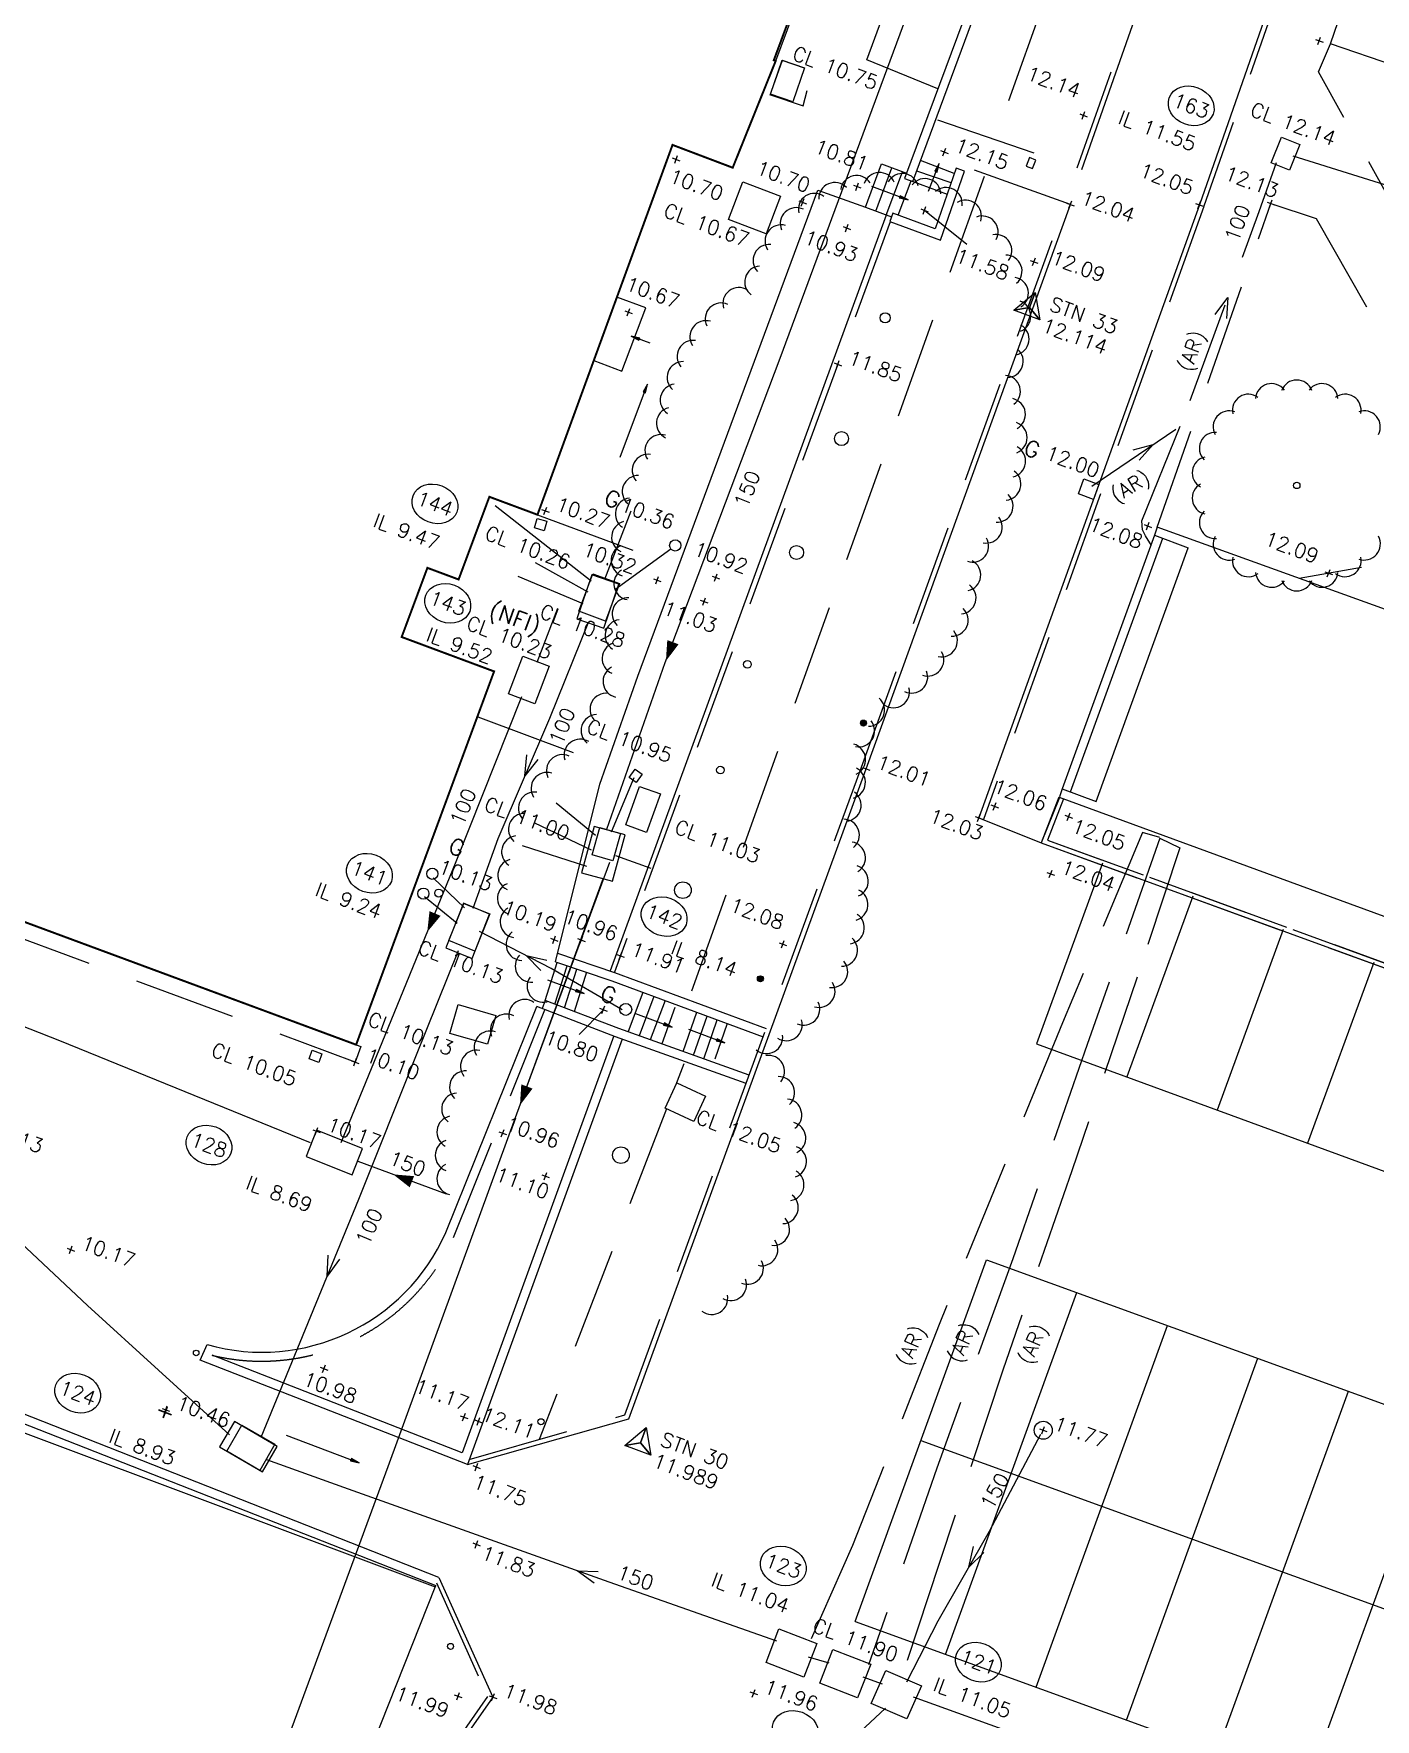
# Model space of a CAD drawing. Header units: millimetres. Extents: x 521005098 to 521837086, y 174609906 to 175681253.
# Drawn here: x 521315732 to 521349191, y 174718078 to 174760120 of the extents above; entities that cross this region are included whole.
import ezdxf
from ezdxf.enums import TextEntityAlignment as Align

# ---------------------------------------------------------------- set-up
doc = ezdxf.new("R2010")
doc.units = ezdxf.units.MM
doc.header["$LTSCALE"] = 200
for name, pattern in [('layout$0$DASHED', [19.05, 12.7, -6.35]), ('layout$0$HIDDEN', [9.525, 6.35, -3.175]), ('layout$0$survey$0$DASHED', [19.05, 12.7, -6.35])]:
    doc.linetypes.add(name, pattern=pattern)
for name, color, linetype in [('layout$0$ED-CHAMBER', 7, 'layout$0$HIDDEN'), ('layout$0$ED-FOUL', 3, 'Continuous'), ('layout$0$ED-STORM', 3, 'Continuous'), ('layout$0$GT0-35TXT', 3, 'Continuous'), ('layout$0$survey$0$BOUNDARY', 8, 'Continuous'), ('layout$0$survey$0$BUILDING', 8, 'Continuous'), ('layout$0$survey$0$CONTROL', 8, 'Continuous'), ('layout$0$survey$0$DETAIL', 8, 'Continuous'), ('layout$0$survey$0$LEVEL', 8, 'Continuous'), ('layout$0$survey$0$ROAD', 8, 'Continuous'), ('layout$0$survey$0$SERVICE', 8, 'Continuous'), ('layout$0$survey$0$STAIRS', 8, 'Continuous'), ('layout$0$survey$0$TEXT_SERVICE', 8, 'Continuous'), ('layout$0$survey$0$VEGETATION', 8, 'Continuous')]:
    doc.layers.add(name, color=color, linetype=linetype)
doc.styles.add('layout$0$GT1TO200', font='romans.shx', dxfattribs={"width": 0.95, "height": 400})
doc.styles.add('layout$0$ROMANS', font='Romans.shx')
doc.styles.add('layout$0$survey$0$ROMANS', font='Romans.shx')

# ---------------------------------------------------------------- blocks, each defined once
blk = doc.blocks.new('layout$0$F')
at = {"layer": 'layout$0$ED-FOUL'}
blk.add_lwpolyline([(0, 0, 0, 0.3, 0), (-0.5, 0, 0.3, 0.3, 0)], format="xyseb", dxfattribs=at)
blk = doc.blocks.new('layout$0$S')
at = {"layer": 'layout$0$ED-STORM'}
blk.add_lwpolyline([(-0.5, 0.15), (0.001, 0), (-0.5, -0.151)], dxfattribs=at)
blk = doc.blocks.new('layout')
at = {"layer": 'layout$0$survey$0$SERVICE', "linetype": 'Continuous'}
h = blk.add_hatch(color=256, dxfattribs=at)
edge = h.paths.add_edge_path()
edge.add_arc((521336426.4, 174742927.1), 75, 0, 360)
h = blk.add_hatch(color=256, dxfattribs=at)
edge = h.paths.add_edge_path()
edge.add_arc((521333854.7, 174736547.8), 75, 0, 360)
at = {"layer": 'layout$0$ED-CHAMBER', "flags": 128}
blk.add_lwpolyline([(521334086.5, 174758606), (521334918.8, 174758322.9), (521335034.3, 174758756.6), (521334869.7, 174758898.1), (521334952.3, 174759264.5), (521334400, 174759452.4), (521334086.1, 174758589.8)], dxfattribs=at)
at = {"layer": 'layout$0$ED-CHAMBER'}
for points in [[(521329653.2, 174746624.2), (521329274.7, 174745526.3), (521329949.4, 174745293.8), (521330327.9, 174746391.7), (521329653.2, 174746624.2)], [(521329707.2, 174740347), (521329393.8, 174739189.6), (521330165.7, 174738980.6), (521330479.2, 174740138), (521329707.2, 174740347)], [(521326454.6, 174738429.9), (521326013.2, 174737320.2), (521326667.4, 174737056), (521327096.8, 174738157.9), (521326454.6, 174738429.9)], [(521322526.5, 174732113), (521323678, 174731660.3), (521323935.5, 174732315.2), (521322783.9, 174732767.9), (521322526.5, 174732113)], [(521320367.4, 174724870.1), (521321435.5, 174724248.3), (521321805.3, 174724883.7), (521320737.1, 174725505.4), (521320367.4, 174724870.1)]]:
    blk.add_lwpolyline(points, dxfattribs=at)
at = {"layer": 'layout$0$ED-FOUL'}
for points in [[(521330023.7, 174740282.4), (521331483.6, 174744432.9), (521334344.4, 174752025.2), (521337484.7, 174760499.6), (521340747.9, 174769161.7), (521343232.2, 174775696.2)], [(521330023.7, 174740282.4), (521331483.6, 174744432.9), (521334344.4, 174752025.2), (521337484.7, 174760499.6), (521340747.9, 174769161.7), (521343232.2, 174775696.2)], [(521328792.6, 174745785.9), (521328275.8, 174744433.4)], [(521328792.6, 174745785.9), (521328275.8, 174744433.4)], [(521327899, 174743581.3), (521326263.2, 174739468.1), (521324490.8, 174735129.2), (521323389.1, 174732459.6)], [(521327899, 174743581.3), (521326263.2, 174739468.1), (521324490.8, 174735129.2), (521323389.1, 174732459.6)], [(521322636.9, 174732459.2), (521316382, 174734997.9), (521307576.2, 174738459.8), (521298619.9, 174741938.9), (521295211.8, 174743284)], [(521322636.9, 174732459.2), (521316382, 174734997.9), (521307576.2, 174738459.8), (521298619.9, 174741938.9), (521295211.8, 174743284)], [(521330695.7, 174741556.6), (521330137.2, 174740208.5)], [(521330695.7, 174741556.6), (521330137.2, 174740208.5)], [(521328760.3, 174740939.7), (521329741.2, 174740131.6)], [(521328760.3, 174740939.7), (521329741.2, 174740131.6)], [(521328205.9, 174740444.9), (521329632.4, 174739760.3)], [(521328205.9, 174740444.9), (521329632.4, 174739760.3)], [(521327914.3, 174739870), (521329517.7, 174739358.6)], [(521315841.4, 174700583.5), (521317699.5, 174705599.8), (521320984.8, 174714632.6), (521324570.7, 174724382.9), (521327779.9, 174733178.4), (521330102.6, 174739453.2)], [(521331134.3, 174739296.9), (521330248.3, 174739610.5)], [(521331134.3, 174739296.9), (521330248.3, 174739610.5)], [(521315841.4, 174700583.5), (521317699.5, 174705599.8), (521320984.8, 174714632.6), (521324570.7, 174724382.9), (521327779.9, 174733178.4), (521329941.6, 174739068.2)], [(521326024.3, 174731175.8), (521323824.1, 174731993.2)], [(521326024.3, 174731175.8), (521323824.1, 174731993.2)]]:
    blk.add_lwpolyline(points, dxfattribs=at)
at = {"layer": 'layout$0$ED-FOUL', "linetype": 'Continuous'}
for centre in [(521326058.5, 174745912.5), (521326058.5, 174745912.5), (521331454.9, 174738099.1), (521331454.9, 174738099.1), (521320104, 174732399.4), (521320104, 174732399.4)]:
    blk.add_ellipse(centre, major_axis=(546.6, -203.5), ratio=0.8266745, dxfattribs=at)
at = {"layer": 'layout$0$ED-STORM'}
for points in [[(521347132.1, 174757075.9), (521350511.8, 174756022.4), (521355675.9, 174754272.5), (521360557, 174752680.3)], [(521327237.8, 174748351.4), (521329638.7, 174746471.6)], [(521330626.4, 174748209), (521329970.8, 174746506.9)], [(521328237.8, 174746930.4), (521329555.2, 174746199.2)], [(521331620.8, 174747260.7), (521330223.7, 174746252.1)], [(521327810, 174746589.3), (521329426.1, 174745905.6)], [(521329568.8, 174745453.1), (521328598.2, 174743038.6), (521327305.3, 174740038.8), (521326685.6, 174738301.8)], [(521325693.8, 174739065.3), (521326473.8, 174738314.4)], [(521325474.4, 174738599.2), (521326292.5, 174737937.3)], [(521330407.9, 174735776), (521328641.1, 174736801.6), (521326848.8, 174737728.1)], [(521326315.7, 174737247.1), (521325270.5, 174734643.5), (521323833, 174731042.1), (521322101.2, 174726828.9), (521321395.2, 174725107.4)], [(521320617.5, 174725170.3), (521317076.4, 174728397.9), (521311939.4, 174733221.6), (521308238.3, 174736751.3)], [(521340842.2, 174725177.4), (521339558.3, 174722763.9), (521338277.9, 174720522.5), (521337496, 174719007.1)], [(521334266.4, 174720027.2), (521330082.6, 174721499.4), (521323470.6, 174723860.6), (521321547.6, 174724548.4)], [(521335568.1, 174719475), (521335056.8, 174719629.7)], [(521336898.2, 174718955.6), (521336416.4, 174719131.9)], [(521319017.9, 174701324.9), (521321398.8, 174703601.8), (521325654.6, 174707675.4), (521329904.6, 174711718.7), (521334829.2, 174716348.1), (521336977.2, 174718358.6)], [(521359276.3, 174710865.7), (521354717.6, 174712437.2), (521347662.6, 174715036.3), (521340395.8, 174717648), (521337676.1, 174718627.4)]]:
    blk.add_lwpolyline(points, dxfattribs=at)
at = {"layer": 'layout$0$ED-STORM', "linetype": 'layout$0$DASHED'}
for points in [[(521343611.5, 174747355.7), (521343462.7, 174747599.5), (521343386.6, 174747746.3), (521343372.3, 174747973.4), (521344576.8, 174750967.7), (521346292.7, 174755684.4), (521346723.8, 174756906.2)], [(521342118.2, 174748832.8), (521344241.5, 174750273.6)], [(521343813.5, 174740075.8), (521343386.3, 174740194.3), (521341389.8, 174735450.4), (521338315.8, 174727925.5), (521336155.3, 174722408.5), (521335087.2, 174720008.1)], [(521343817.8, 174740058), (521342004.1, 174734911.8), (521340149.2, 174729564.3), (521338254.6, 174724345), (521336555.5, 174719438.1)], [(521343817.8, 174740058), (521344316.8, 174739810.4), (521343252, 174736591.8), (521341624.4, 174731761.6), (521339900.9, 174726787.9), (521338311.8, 174721959.9), (521337372.1, 174719112.1)]]:
    blk.add_lwpolyline(points, dxfattribs=at)
at = {"layer": 'layout$0$ED-STORM', "linetype": 'Continuous'}
for centre in [(521344599, 174758321), (521325738.2, 174748393.2), (521324104.6, 174739180.5), (521316829.3, 174726212.6), (521334425.6, 174721902.3), (521339291.6, 174719501.8), (521334730.6, 174717799.4)]:
    blk.add_ellipse(centre, major_axis=(546.6, -203.5), ratio=0.8266745, dxfattribs=at)
at = {"layer": 'layout$0$survey$0$BOUNDARY', "linetype": 'Continuous', "flags": 128}
for points in [[(521325752, 174721372.9), (521310104.9, 174727231.2)], [(521325752.3, 174721404.7), (521318113.1, 174702144.7), (521317439, 174702397.7), (521316675.6, 174700177.7), (521316496, 174699624.7)]]:
    blk.add_lwpolyline(points, dxfattribs=at)
at = {"layer": 'layout$0$survey$0$BUILDING', "linetype": 'Continuous', "const_width": 50, "flags": 128}
blk.add_lwpolyline([(521335941.4, 174764162.7), (521334189.7, 174759458.3), (521334236.5, 174759440.8), (521333165, 174756778.3), (521331664.1, 174757346.8), (521328295.8, 174748122.6), (521327096.2, 174748569.3), (521326328.5, 174746507.5), (521325550.7, 174746797.2), (521324908.7, 174745072.8), (521327214, 174744214.4), (521323772.9, 174734903.2), (521299318.6, 174743958.2)], dxfattribs=at)
at = {"layer": 'layout$0$survey$0$BUILDING', "linetype": 'Continuous', "flags": 128}
blk.add_lwpolyline([(521348073, 174759867.4), (521350553, 174767093), (521353782.1, 174766016.7), (521351281.7, 174758772)], close=True, dxfattribs=at)
for points in [[(521366238.9, 174732013.6), (521366389.1, 174732108.7), (521368579.6, 174738419.1), (521368654.2, 174738617), (521370865.2, 174744781.9), (521370966.7, 174744974.6), (521360639.3, 174748753), (521361490.6, 174751264.2), (521361246.9, 174751354.9), (521361208.5, 174751251.8), (521358737.1, 174752189.2), (521358775.5, 174752292.2), (521358531.8, 174752383), (521357453.1, 174749399.4), (521356572.2, 174749727.5), (521356788.5, 174750308.5), (521356432.4, 174750441.1), (521354129.8, 174744073.8), (521343750.4, 174747811.7), (521343683.2, 174747613.5), (521341385, 174741287.1), (521341315.3, 174741089.3)], [(521341385, 174741287.1), (521342228.4, 174740973), (521344526.7, 174747299.4)], [(521341591.2, 174741210.3), (521343889.4, 174747536.7)], [(521343683.2, 174747613.5), (521344526.7, 174747299.4)], [(521366228.9, 174732021.9), (521355579.8, 174735873.1), (521355877.7, 174736673), (521352314.9, 174737999.6), (521352000.8, 174737156.2), (521341312.9, 174741073.1)]]:
    blk.add_lwpolyline(points, dxfattribs=at)
at = {"layer": 'layout$0$survey$0$CONTROL', "linetype": 'Continuous', "flags": 128}
for points in [[(521340567.4, 174753294.2), (521340707, 174753669.1), (521340822.2, 174752985.9), (521340567.4, 174753294.2), (521340172.9, 174753227.7), (521340707, 174753669.1), (521340567.4, 174753294.2), (521340822.2, 174752985.9), (521340172.9, 174753227.7), (521340567.4, 174753294.2)], [(521330865.2, 174724976.8), (521331004.8, 174725351.7), (521331120, 174724668.5), (521330865.2, 174724976.8), (521330470.8, 174724910.3), (521331004.8, 174725351.7), (521330865.2, 174724976.8), (521331120, 174724668.5), (521330470.8, 174724910.3), (521330865.2, 174724976.8)]]:
    blk.add_lwpolyline(points, dxfattribs=at)
at = {"layer": 'layout$0$survey$0$DETAIL', "linetype": 'Continuous'}
for p, q in [((521342390.6, 174739432.8), (521340737.8, 174734926.3)), ((521344643.8, 174738606.4), (521342991, 174734099.9)), ((521346897, 174737780), (521345244.3, 174733273.5)), ((521349150.3, 174736953.6), (521347497.5, 174732447.1)), ((521336218.3, 174720516.8), (521339495.3, 174729540.2)), ((521338474.1, 174719697.6), (521341751.2, 174728720.9)), ((521340729.9, 174718878.3), (521344007, 174727901.6)), ((521342985.8, 174718059), (521346262.8, 174727082.4)), ((521345241.6, 174717239.8), (521348518.7, 174726263.1)), ((521347497.5, 174716420.5), (521350774.5, 174725443.8))]:
    blk.add_line(p, q, dxfattribs=at)
at = {"layer": 'layout$0$survey$0$DETAIL', "linetype": 'Continuous', "flags": 128}
for points in [[(521339641.1, 174762413.4), (521337448.4, 174756505.8), (521337656.2, 174756433.6), (521339922.1, 174762547.1)], [(521338278.2, 174758741.3), (521336509.8, 174759468), (521339802.1, 174768394.4)], [(521328742.4, 174736970.4), (521329854.4, 174741401.3), (521330798, 174744095.2), (521335283.8, 174756220), (521336476.3, 174755789.9)], [(521336993.7, 174755597.2), (521330110.7, 174736743.6)], [(521328796.1, 174737184.4), (521330218.9, 174736707.3), (521333998.1, 174735307)], [(521328742.4, 174736970.4), (521330148.9, 174736498.7), (521333922.7, 174735100.3)], [(521333572.6, 174734142.1), (521330323.3, 174735309.3), (521328487.2, 174736009.7), (521328408.8, 174735804.1)], [(521326011, 174730218.6), (521328276.9, 174735854.5)], [(521333497.1, 174733935.4), (521330244.9, 174735103.7), (521328276.9, 174735854.5)], [(521330198.9, 174735121.3), (521326417, 174724722.9), (521320178.8, 174727157)], [(521330404.5, 174735042.8), (521326546.8, 174724436.1), (521319885.3, 174727035.4), (521320055.6, 174727423.8)], [(521339495.3, 174729540.2), (521364309.5, 174720528.3)], [(521325839.2, 174721617.7), (521314030.1, 174726260.7), (521313070.6, 174726670), (521312337.6, 174727201.7), (521310700, 174728578.7), (521310558.4, 174728410.3), (521312202, 174727028.3), (521312961.5, 174726477.4), (521313946.7, 174726057.1), (521325758.7, 174721412.9)], [(521337856.8, 174725028.5), (521362671, 174716016.6)], [(521336218.3, 174720516.8), (521361032.5, 174711504.9)]]:
    blk.add_lwpolyline(points, dxfattribs=at)
at = {"layer": 'layout$0$survey$0$DETAIL', "linetype": 'layout$0$survey$0$DASHED', "flags": 128}
blk.add_lwpolyline([(521348844.4, 174776962.4, 0.4886776), (521346550.2, 174776001.3), (521342147.1, 174764324.2), (521339731.8, 174757586.8)], format="xyb", dxfattribs=at)
for points in [[(521354536.2, 174748741.1), (521353367.4, 174749114.6), (521347774.5, 174759172.8), (521348073, 174759867.4)], [(521338273.9, 174757971.1), (521341869.5, 174756735.3)], [(521339434.5, 174756558.7), (521332059.6, 174736025.2)], [(521341586.7, 174755858.6), (521339175.7, 174756721.9)], [(521343750.4, 174747811.7), (521346584.6, 174755884)], [(521346584.6, 174755884), (521347718.6, 174755513.9)], [(521337094.5, 174755431.6), (521330214.1, 174736708.9)], [(521347718.6, 174755513.9), (521352199.1, 174747606)], [(521323772.9, 174734903.2), (521323894.1, 174734858.3), (521323750.2, 174734469.9), (521298553, 174743815), (521298912.4, 174744780.3), (521299126.4, 174744700.6), (521302442.5, 174753568.6), (521302812.1, 174753432.3), (521302747.5, 174753257)], [(521328295.8, 174748122.6), (521331804.6, 174746816.1)], [(521352596.9, 174747474.2), (521347295.1, 174746535.2)], [(521326805.8, 174743078.5), (521330022.3, 174741880.9)], [(521326199.3, 174730097.2), (521328482.5, 174735776)], [(521331949.4, 174734427.7), (521331741, 174733886.4)], [(521331515.9, 174733301.7), (521328341.4, 174725057.3)]]:
    blk.add_lwpolyline(points, dxfattribs=at)
at = {"layer": 'layout$0$survey$0$DETAIL', "linetype": 'Continuous', "flags": 128}
blk.add_lwpolyline([(521338350.1, 174754972.6), (521338943.9, 174756693.1), (521338735.9, 174756764.9), (521338215.2, 174755256.2), (521337155.8, 174755643.5), (521337080.2, 174755436.8)], close=True, dxfattribs=at)
at = {"layer": 'layout$0$survey$0$DETAIL', "linetype": 'Continuous'}
blk.add_circle((521319783.4, 174727215.5), 70, dxfattribs=at)
blk.add_arc((521321424, 174732250.3), 5016.8, 254.17054, 336.10919, dxfattribs=at)
at = {"layer": 'layout$0$survey$0$DETAIL', "linetype": 'layout$0$survey$0$DASHED'}
blk.add_arc((521321413.1, 174732261), 5251.1, 256.40553, 336.05069, dxfattribs=at)
at = {"layer": 'layout$0$survey$0$LEVEL', "flags": 128}
for points in [[(521347699.5, 174759977.5), (521347886.9, 174759907.7)], [(521347758.3, 174759848.9), (521347828.1, 174760036.3)], [(521341820.8, 174758119.4), (521342008.2, 174758049.6)], [(521341879.6, 174757990.8), (521341949.4, 174758178.3)], [(521331658.9, 174757020.4), (521331846.3, 174756950.6)], [(521331717.7, 174756891.8), (521331787.5, 174757079.2)], [(521338349.6, 174757206.2), (521338537.1, 174757136.4)], [(521338408.5, 174757077.6), (521338478.3, 174757265)], [(521336174.2, 174756341.8), (521336361.6, 174756272)], [(521336233, 174756213.2), (521336302.8, 174756400.6)], [(521334816.2, 174755950.1), (521335003.7, 174755880.3)], [(521334875.1, 174755821.5), (521334944.8, 174756008.9)], [(521337853.4, 174755750.2), (521338040.9, 174755680.4)], [(521337912.3, 174755621.6), (521337982, 174755809)], [(521341493, 174755893.5), (521341680.4, 174755823.7)], [(521341551.8, 174755764.9), (521341621.6, 174755952.3)], [(521344710.3, 174755889.4), (521344897.7, 174755819.6)], [(521344769.1, 174755760.8), (521344838.9, 174755948.2)], [(521346490.9, 174755918.9), (521346678.3, 174755849.1)], [(521346549.7, 174755790.3), (521346619.5, 174755977.7)], [(521335919, 174755309.4), (521336106.4, 174755239.6)], [(521335977.8, 174755180.8), (521336047.6, 174755368.3)], [(521340586.7, 174754467.4), (521340774.1, 174754397.6)], [(521340645.5, 174754338.8), (521340715.3, 174754526.2)], [(521330473.5, 174753208.1), (521330660.9, 174753138.3)], [(521330532.3, 174753079.5), (521330602.1, 174753266.9)], [(521335692.9, 174751907.5), (521335880.3, 174751837.7)], [(521335751.7, 174751778.9), (521335821.5, 174751966.3)], [(521328399.5, 174748254.2), (521328586.9, 174748184.4)], [(521328458.3, 174748125.6), (521328528.1, 174748313)], [(521343425.7, 174747877.7), (521343613.1, 174747808)], [(521343484.5, 174747749.1), (521343554.3, 174747936.6)], [(521331185.4, 174746523.5), (521331372.8, 174746453.7)], [(521331244.2, 174746394.9), (521331314, 174746582.3)], [(521332651, 174746592.6), (521332838.5, 174746522.8)], [(521332709.9, 174746463.9), (521332779.6, 174746651.4)], [(521347934.8, 174746699.9), (521348122.2, 174746630.2)], [(521347993.6, 174746571.3), (521348063.4, 174746758.8)], [(521332415.9, 174745862.7), (521332485.7, 174746050.2)], [(521332357.1, 174745991.3), (521332544.5, 174745921.6)], [(521336398.6, 174741819.7), (521336586.1, 174741749.9)], [(521336457.4, 174741691.1), (521336527.2, 174741878.5)], [(521339211, 174740597.4), (521339398.4, 174740527.6)], [(521339269.8, 174740468.8), (521339339.6, 174740656.2)], [(521339603.8, 174740883.8), (521339791.2, 174740814)], [(521339662.6, 174740755.1), (521339732.4, 174740942.6)], [(521341448.9, 174740626.6), (521341636.4, 174740556.8)], [(521341507.8, 174740498), (521341577.6, 174740685.4)], [(521341000.5, 174739200.4), (521341187.9, 174739130.6)], [(521341059.3, 174739071.8), (521341129.1, 174739259.2)], [(521328678.2, 174737431.1), (521328748, 174737618.5)], [(521329355, 174737420.9), (521329424.8, 174737608.3)], [(521328619.4, 174737559.7), (521328806.8, 174737489.9)], [(521329296.2, 174737549.5), (521329483.6, 174737479.7)], [(521330329.8, 174737024.9), (521330399.6, 174737212.4)], [(521334322.2, 174737446.6), (521334509.6, 174737376.8)], [(521334381, 174737318), (521334450.8, 174737505.4)], [(521330271, 174737153.6), (521330458.4, 174737083.8)], [(521329844.6, 174735810.9), (521330032, 174735741.1)], [(521329903.4, 174735682.3), (521329973.2, 174735869.7)], [(521323656.5, 174734504.8), (521323844, 174734435)], [(521323715.3, 174734376.2), (521323785.1, 174734563.6)], [(521322692.3, 174732783.1), (521322879.8, 174732713.3)], [(521322751.2, 174732654.5), (521322821, 174732841.9)], [(521327332.5, 174732733.7), (521327519.9, 174732663.9)], [(521327391.3, 174732605.1), (521327461.1, 174732792.5)], [(521328402.3, 174731659), (521328589.7, 174731589.2)], [(521328461.1, 174731530.4), (521328530.9, 174731717.8)], [(521316562.6, 174729826.9), (521316750, 174729757.2)], [(521316621.4, 174729698.3), (521316691.2, 174729885.8)], [(521322876.9, 174726859.3), (521323064.3, 174726789.5)], [(521322935.7, 174726730.7), (521323005.5, 174726918.1)], [(521318934.7, 174725833.5), (521319122.1, 174725763.7)], [(521318993.5, 174725704.9), (521319063.3, 174725892.3)], [(521326369.3, 174725650.6), (521326556.7, 174725580.8)], [(521326428.1, 174725522), (521326497.9, 174725709.4)], [(521326729.5, 174725544.2), (521326917, 174725474.4)], [(521326788.3, 174725415.6), (521326858.1, 174725603)], [(521340814.7, 174725323.4), (521341002.2, 174725253.6)], [(521340873.6, 174725194.8), (521340943.3, 174725382.2)], [(521326679.8, 174724404.7), (521326867.2, 174724334.9)], [(521326738.6, 174724276.1), (521326808.4, 174724463.6)], [(521326679.7, 174722476.5), (521326867.2, 174722406.8)], [(521326738.6, 174722347.9), (521326808.3, 174722535.4)], [(521326221.7, 174718690), (521326409.1, 174718620.2)], [(521326280.5, 174718561.3), (521326350.3, 174718748.8)], [(521327150.6, 174718534.7), (521327220.4, 174718722.2)], [(521333593.5, 174718761.6), (521333780.9, 174718691.8)], [(521333652.3, 174718633), (521333722.1, 174718820.4)], [(521327091.8, 174718663.4), (521327279.3, 174718593.6)]]:
    blk.add_lwpolyline(points, dxfattribs=at)
at = {"layer": 'layout$0$survey$0$LEVEL', "linetype": 'Continuous', "flags": 128}
for points in [[(521337947.2, 174755715.3), (521339000.6, 174754874.9)], [(521329335.7, 174735160.6), (521329938.3, 174735776)]]:
    blk.add_lwpolyline(points, dxfattribs=at)
at = {"layer": 'layout$0$survey$0$ROAD', "linetype": 'layout$0$survey$0$DASHED'}
for p, q in [((521341312.9, 174741073.1), (521340857.5, 174739938)), ((521341412, 174741036.7), (521341013.6, 174740008.9)), ((521339304.7, 174740562.5), (521340857.5, 174739938)), ((521340857.5, 174739938), (521353276, 174735412.5)), ((521341013.6, 174740008.9), (521353317.1, 174735525.3))]:
    blk.add_line(p, q, dxfattribs=at)
at = {"layer": 'layout$0$survey$0$ROAD', "linetype": 'layout$0$survey$0$DASHED', "flags": 128}
for points in [[(521341756.3, 174756775.1), (521349725.2, 174779347.7)], [(521351938.8, 174775889.4), (521344917.3, 174755814.9)], [(521336379.5, 174741825.7), (521341473.9, 174755899.5)], [(521344916.9, 174755813.9), (521339417.6, 174740521.9)], [(521330478.3, 174725671.8), (521336379.6, 174741826)], [(521341412, 174741036.7), (521341013.6, 174740008.9), (521353317.1, 174735525.3), (521367072, 174730508.2)], [(521339304.7, 174740562.5), (521340857.5, 174739938)], [(521326589.4, 174724553.4), (521330478.3, 174725671.8)], [(521325779.1, 174721482.3), (521327049.9, 174718643.9)], [(521327049.9, 174718643.9), (521323414.1, 174713448.6)]]:
    blk.add_lwpolyline(points, dxfattribs=at)
at = {"layer": 'layout$0$survey$0$ROAD', "linetype": 'Continuous', "flags": 128}
for points in [[(521341869.5, 174756735.3), (521349746.6, 174779120.1)], [(521351825.5, 174775929), (521344804, 174755854.5)], [(521336492.3, 174741784.8), (521341586.7, 174755858.6)], [(521344804, 174755854.5), (521339304.7, 174740562.5)], [(521338143.4, 174755048.2), (521338142.1, 174755044.4)], [(521330570.8, 174725575.3), (521336492.3, 174741784.8)], [(521341299.3, 174741078), (521340857.5, 174739938)], [(521340857.5, 174739938), (521353276, 174735412.5)], [(521340737.8, 174734926.3), (521367762.6, 174725022)], [(521326546.8, 174724436.1), (521330570.8, 174725575.3)], [(521325839.2, 174721617.7), (521327185.5, 174718628.5)], [(521327185.5, 174718628.5), (521323512.4, 174713379.8)]]:
    blk.add_lwpolyline(points, dxfattribs=at)
at = {"layer": 'layout$0$survey$0$SERVICE', "linetype": 'Continuous', "flags": 128}
blk.add_lwpolyline([(521334236.5, 174759440.8), (521335988.3, 174764145.3)], dxfattribs=at)
for points in [[(521334399.4, 174759460.8), (521334957.5, 174759269.6), (521334665.8, 174758418.2), (521334107.6, 174758609.5)], [(521347312.4, 174757355), (521347054.1, 174756715.2), (521346590.5, 174756902.3), (521346848.7, 174757542.1)], [(521340485.9, 174756813.7), (521340645.2, 174756754.3), (521340725.4, 174756969.9), (521340566.1, 174757029.2)], [(521334353.7, 174756066.9), (521333996.8, 174755132.7), (521333062.7, 174755489.6), (521333419.5, 174756423.7)], [(521342299.9, 174748879.5), (521342160.7, 174748504.4), (521341785.7, 174748643.6), (521341924.8, 174749018.6)], [(521328219.5, 174747792.3), (521328289.2, 174748032.4), (521328529.3, 174747962.7), (521328459.6, 174747722.6)], [(521329680.2, 174746651.6), (521330342.6, 174746405), (521329993.3, 174745467), (521329330.9, 174745713.7)], [(521328587, 174744348), (521328227.8, 174743404.1), (521327573.6, 174743653.1), (521327932.8, 174744597)], [(521330757.1, 174741447.5), (521330586.5, 174741569.9), (521330732.2, 174741773.1), (521330902.9, 174741650.7)], [(521331360.7, 174741159.6), (521331016.7, 174740199.4), (521330499, 174740384.8), (521330842.9, 174741345.1)], [(521329656.8, 174739636.5), (521329847.9, 174740320.3), (521330368, 174740175), (521330176.9, 174739491.2)], [(521327109, 174738165.9), (521326733.8, 174737238.9), (521326085, 174737501.5), (521326460.1, 174738428.5)], [(521326318.5, 174735905.9), (521327260, 174735634.1), (521327052, 174734913.5), (521326110.4, 174735185.4)], [(521322921.2, 174734673.7), (521322841.9, 174734457.8), (521322597.9, 174734547.4), (521322677.2, 174734763.3)], [(521332196.8, 174732987.9), (521331479.3, 174733318.6), (521331772.3, 174733954.3), (521332489.8, 174733623.6)], [(521320924.3, 174725411.9), (521321746.5, 174724936.2), (521321370.9, 174724287), (521320548.6, 174724762.8)], [(521334319.3, 174720330.9), (521335263, 174719970.8), (521334942.1, 174719129.9), (521333998.5, 174719490)], [(521335665.6, 174719819.7), (521336605.7, 174719450.6), (521336276.8, 174718612.9), (521335336.7, 174718982)], [(521336980.4, 174719297.3), (521337869.7, 174718909.9), (521337510.3, 174718084.8), (521336621, 174718472.2)]]:
    blk.add_lwpolyline(points, close=True, dxfattribs=at)
at = {"layer": 'layout$0$survey$0$SERVICE', "linetype": 'Continuous'}
for centre, radius in [((521331732.6, 174747355.7), 140), ((521336426.4, 174742927.1), 75), ((521325673.3, 174739166.8), 140), ((521325450.1, 174738671.8), 140), ((521325833.8, 174738683.3), 100), ((521333854.7, 174736547.8), 75), ((521330495.8, 174735784.7), 150), ((521328383.7, 174725500.2), 75), ((521340908.5, 174725288.5), 225), ((521326127.2, 174719895.5), 75)]:
    blk.add_circle(centre, radius, dxfattribs=at)
at = {"layer": 'layout$0$survey$0$STAIRS', "linetype": 'Continuous', "flags": 128}
for points in [[(521338691.2, 174756635.2), (521337850.4, 174756957.4)], [(521336476.3, 174755789.9), (521336872.1, 174756874.6), (521337495.9, 174756642.4)], [(521336734.2, 174755693.8), (521337137.1, 174756776)], [(521336993.7, 174755597.2), (521337396.6, 174756679.3)], [(521338609.3, 174756398), (521337753.3, 174756695.7)], [(521337287.4, 174755595.4), (521337611.8, 174756449), (521338511.4, 174756114.5)], [(521336476.3, 174755789.9), (521337121.5, 174755549.6)], [(521329699.2, 174751965.9), (521330403.2, 174751703.7), (521330994.7, 174753284), (521330278, 174753550.8)], [(521328487.2, 174736009.7), (521328787, 174736955.4)], [(521328730.6, 174735916.9), (521329033.5, 174736872.8)], [(521328973.9, 174735824), (521329280.1, 174736790.1)], [(521329217.2, 174735731.2), (521329530.5, 174736719.8)], [(521330925.4, 174736208.7), (521330554.2, 174735230.2)], [(521331201.9, 174736108.5), (521330829.6, 174735127.4)], [(521331477.6, 174736006.3), (521331106.4, 174735028)], [(521331407.5, 174734936), (521331728.8, 174735839.6)], [(521331933.4, 174734736.6), (521332269.9, 174735715.6)], [(521332187.3, 174734639.7), (521332523.8, 174735618.7)], [(521332442.9, 174734547.9), (521332778.6, 174735524.3)], [(521332730.3, 174734548.2), (521333036.6, 174735439.5)]]:
    blk.add_lwpolyline(points, dxfattribs=at)
at = {"layer": 'layout$0$survey$0$STAIRS', "flags": 128}
for points in [[(521338049.3, 174756194.5), (521338313, 174756885.3)], [(521338209.9, 174756696.8), (521338276, 174756726.4)], [(521338214, 174756687.7), (521338273.2, 174756714.1)], [(521338217.8, 174756711.3), (521338278.9, 174756738.6)], [(521338225.8, 174756725.8), (521338281.7, 174756750.8)], [(521338227.2, 174756682.6), (521338270.3, 174756701.9)], [(521338233.7, 174756740.3), (521338284.5, 174756763)], [(521338240.4, 174756677.6), (521338267.5, 174756689.7)], [(521338241.6, 174756754.8), (521338287.4, 174756775.3)], [(521338249.6, 174756769.3), (521338290.3, 174756787.5)], [(521338253.6, 174756672.5), (521338264.6, 174756677.4)], [(521338257.5, 174756783.8), (521338293.1, 174756799.8)], [(521338265.4, 174756798.3), (521338295.9, 174756811.9)], [(521338273.4, 174756812.8), (521338298.8, 174756824.2)], [(521338281.3, 174756827.3), (521338301.6, 174756836.4)], [(521338289.3, 174756841.8), (521338304.5, 174756848.7)], [(521338297.2, 174756856.3), (521338307.3, 174756860.9)], [(521336625.3, 174756317.4), (521337536.8, 174755975.1)], [(521337323.7, 174756033.3), (521337328.6, 174756022.4)], [(521337328.6, 174756046.6), (521337340.9, 174756019.6)], [(521337333.6, 174756059.8), (521337353.1, 174756016.8)], [(521337338.6, 174756073.1), (521337365.4, 174756014)], [(521337347.7, 174756077.2), (521337377.7, 174756011.3)], [(521337362.2, 174756069.3), (521337389.9, 174756008.5)], [(521337376.8, 174756061.5), (521337402.1, 174756005.7)], [(521337391.3, 174756053.7), (521337414.4, 174756002.9)], [(521337405.9, 174756045.8), (521337426.6, 174756000.1)], [(521337420.5, 174756037.9), (521337438.9, 174755997.4)], [(521337435, 174756030.1), (521337451.1, 174755994.6)], [(521337449.5, 174756022.2), (521337463.3, 174755991.8)], [(521337464.1, 174756014.4), (521337475.6, 174755989)], [(521337478.6, 174756006.5), (521337487.8, 174755986.2)], [(521337493.2, 174755998.6), (521337500.1, 174755983.4)], [(521337507.7, 174755990.8), (521337512.3, 174755980.7)], [(521331109.3, 174752400.2), (521330631.6, 174752579.5)], [(521330660.7, 174752563.8), (521330656.1, 174752574)], [(521330675.3, 174752556), (521330668.4, 174752571.2)], [(521330689.8, 174752548.1), (521330680.6, 174752568.4)], [(521330704.4, 174752540.2), (521330692.9, 174752565.6)], [(521330718.9, 174752532.4), (521330705.1, 174752562.8)], [(521330733.5, 174752524.6), (521330717.3, 174752560)], [(521330748, 174752516.7), (521330729.6, 174752557.3)], [(521330762.6, 174752508.8), (521330741.8, 174752554.5)], [(521330777.1, 174752501), (521330754.1, 174752551.7)], [(521330791.6, 174752493.2), (521330766.3, 174752548.9)], [(521330806.2, 174752485.3), (521330778.5, 174752546.1)], [(521330820.7, 174752477.4), (521330790.8, 174752543.4)], [(521330829.8, 174752481.5), (521330803, 174752540.6)], [(521330834.8, 174752494.8), (521330815.3, 174752537.8)], [(521330839.8, 174752508), (521330827.5, 174752535)], [(521330844.8, 174752521.3), (521330839.8, 174752532.2)], [(521330355.4, 174749559.7), (521331039.9, 174751382.7)], [(521330937.9, 174751193.7), (521331003.8, 174751223.6)], [(521330942, 174751184.5), (521331001, 174751211.3)], [(521330945.7, 174751208.2), (521331006.6, 174751235.8)], [(521330953.6, 174751222.7), (521331009.3, 174751248)], [(521330955.2, 174751179.6), (521330998.2, 174751199.1)], [(521330961.4, 174751237.3), (521331012.1, 174751260.3)], [(521330968.5, 174751174.6), (521330995.4, 174751186.8)], [(521330969.3, 174751251.8), (521331014.9, 174751272.6)], [(521330977.1, 174751266.4), (521331017.7, 174751284.8)], [(521330981.7, 174751169.6), (521330992.6, 174751174.6)], [(521330985, 174751280.9), (521331020.5, 174751297.1)], [(521330992.8, 174751295.5), (521331023.2, 174751309.3)], [(521331000.7, 174751310), (521331026, 174751321.5)], [(521331008.5, 174751324.6), (521331028.8, 174751333.8)], [(521331016.4, 174751339.1), (521331031.6, 174751346)], [(521331024.2, 174751353.7), (521331034.4, 174751358.3)], [(521328549.6, 174736520.7), (521329461.1, 174736178.4)], [(521329248, 174736236.6), (521329252.9, 174736225.7)], [(521329252.9, 174736249.9), (521329265.2, 174736222.9)], [(521329257.9, 174736263.1), (521329277.4, 174736220.1)], [(521329262.9, 174736276.4), (521329289.7, 174736217.3)], [(521329272, 174736280.5), (521329301.9, 174736214.6)], [(521329286.5, 174736272.6), (521329314.2, 174736211.8)], [(521329301.1, 174736264.8), (521329326.4, 174736209)], [(521329315.6, 174736257), (521329338.7, 174736206.2)], [(521329330.2, 174736249.1), (521329350.9, 174736203.4)], [(521329344.7, 174736241.2), (521329363.2, 174736200.7)], [(521329359.3, 174736233.4), (521329375.4, 174736197.9)], [(521329373.8, 174736225.5), (521329387.6, 174736195.1)], [(521329388.4, 174736217.7), (521329399.9, 174736192.3)], [(521329402.9, 174736209.8), (521329412.1, 174736189.5)], [(521329417.5, 174736201.9), (521329424.4, 174736186.8)], [(521329432, 174736194.1), (521329436.6, 174736184)], [(521330743.9, 174735683), (521331655.4, 174735340.7)], [(521331442.3, 174735399), (521331447.3, 174735388)], [(521331447.3, 174735412.2), (521331459.5, 174735385.2)], [(521331452.2, 174735425.5), (521331471.8, 174735382.4)], [(521331457.2, 174735438.7), (521331484, 174735379.7)], [(521331466.3, 174735442.8), (521331496.3, 174735376.9)], [(521331480.8, 174735435), (521331508.5, 174735374.1)], [(521331495.4, 174735427.1), (521331520.7, 174735371.3)], [(521331509.9, 174735419.3), (521331533, 174735368.5)], [(521331524.5, 174735411.4), (521331545.2, 174735365.8)], [(521331539.1, 174735403.5), (521331557.5, 174735363)], [(521331553.6, 174735395.7), (521331569.7, 174735360.2)], [(521331568.2, 174735387.9), (521331581.9, 174735357.4)], [(521331582.7, 174735380), (521331594.2, 174735354.6)], [(521331597.2, 174735372.1), (521331606.4, 174735351.8)], [(521331611.8, 174735364.3), (521331618.7, 174735349.1)], [(521331626.3, 174735356.4), (521331631, 174735346.3)], [(521332059.1, 174735289.1), (521332970.7, 174734946.8)], [(521332757.5, 174735005), (521332762.5, 174734994.1)], [(521332762.5, 174735018.3), (521332774.8, 174734991.3)], [(521332767.5, 174735031.5), (521332787, 174734988.5)], [(521332772.5, 174735044.8), (521332799.3, 174734985.7)], [(521332781.6, 174735048.9), (521332811.5, 174734983)], [(521332796.1, 174735041), (521332823.8, 174734980.2)], [(521332810.7, 174735033.2), (521332836, 174734977.4)], [(521332825.2, 174735025.4), (521332848.2, 174734974.6)], [(521332839.8, 174735017.5), (521332860.5, 174734971.8)], [(521332854.3, 174735009.6), (521332872.7, 174734969)], [(521332868.8, 174735001.8), (521332885, 174734966.3)], [(521332883.4, 174734993.9), (521332897.2, 174734963.5)], [(521332897.9, 174734986.1), (521332909.5, 174734960.7)], [(521332912.5, 174734978.2), (521332921.7, 174734957.9)], [(521332927.1, 174734970.3), (521332934, 174734955.1)], [(521332941.6, 174734962.5), (521332946.2, 174734952.4)], [(521322026.9, 174725160.2), (521323849.9, 174724475.7)], [(521323651.7, 174724573.7), (521323678.5, 174724514.6)], [(521323660.8, 174724577.8), (521323690.8, 174724511.9)], [(521323636.8, 174724533.9), (521323641.7, 174724523)], [(521323641.8, 174724547.2), (521323654, 174724520.2)], [(521323646.7, 174724560.4), (521323666.3, 174724517.4)], [(521323675.3, 174724569.9), (521323703, 174724509.1)], [(521323689.9, 174724562.1), (521323715.2, 174724506.3)], [(521323704.4, 174724554.3), (521323727.5, 174724503.5)], [(521323719, 174724546.4), (521323739.7, 174724500.7)], [(521323733.6, 174724538.5), (521323752, 174724498)], [(521323748.1, 174724530.7), (521323764.2, 174724495.2)], [(521323762.7, 174724522.8), (521323776.4, 174724492.4)], [(521323777.2, 174724515), (521323788.7, 174724489.6)], [(521323791.7, 174724507.1), (521323800.9, 174724486.8)], [(521323806.3, 174724499.2), (521323813.2, 174724484)], [(521323820.8, 174724491.4), (521323825.5, 174724481.3)]]:
    blk.add_lwpolyline(points, dxfattribs=at)
for points in [[(521338313, 174756885.3), (521338206.5, 174756690.5), (521338262.7, 174756669.1)], [(521337536.8, 174755975.1), (521337341.4, 174756080.6), (521337320.3, 174756024.3)], [(521330631.6, 174752579.5), (521330827, 174752474), (521330848.2, 174752530.4)], [(521331039.9, 174751382.7), (521330934.5, 174751187.3), (521330990.8, 174751166.2)], [(521329461.1, 174736178.4), (521329265.7, 174736283.9), (521329244.6, 174736227.6)], [(521331655.4, 174735340.7), (521331460, 174735446.2), (521331438.9, 174735389.9)], [(521332970.7, 174734946.8), (521332775.3, 174735052.3), (521332754.1, 174734996)], [(521323849.9, 174724475.7), (521323654.5, 174724581.2), (521323633.4, 174724524.9)]]:
    blk.add_lwpolyline(points, close=True, dxfattribs=at)
at = {"layer": 'layout$0$survey$0$VEGETATION', "linetype": 'Continuous'}
for centre, radius in [((521336968.3, 174753032.4), 127.3), ((521335877.4, 174750021), 175.1), ((521347231.8, 174748852.5), 79.6), ((521334757.6, 174747179.8), 175.1), ((521333532.9, 174744390.8), 95.5), ((521332858.3, 174741752.4), 95.5), ((521331922.2, 174738758.6), 206.9), ((521330377.6, 174732148.2), 206.9)]:
    blk.add_circle(centre, radius, dxfattribs=at)
for centre, start, end in [((521336256, 174756183.3), 33.10107, 172.3728), ((521336825.1, 174756259.6), 22.90334, 162.17507), ((521337398.8, 174756233.9), 12.7056, 151.97733), ((521335202.6, 174755737.5), 53.49654, 192.76827), ((521335709.4, 174756007.4), 43.2988, 182.57053), ((521337958.8, 174756107.1), 2.50787, 141.7796), ((521338487.5, 174755883.2), 352.31014, 131.58187), ((521334751.6, 174755382.2), 63.69427, 202.966), ((521338968.3, 174755569.2), 342.1124, 121.38413), ((521334370.6, 174754952.6), 73.892, 213.16373), ((521339385.8, 174755175), 331.91467, 111.1864), ((521334071.6, 174754462.4), 84.08974, 223.36147), ((521339727, 174754713.2), 321.71694, 100.98867), ((521339981, 174754198.2), 311.5192, 90.79093), ((521333864.2, 174753926.9), 94.28747, 233.5592), ((521340139.8, 174753646.4), 301.32147, 80.5932), ((521333319.4, 174753390.5), 57.56889, 196.84062), ((521332878.9, 174753005.3), 65.50046, 204.77219), ((521340198.4, 174753075.2), 291.12374, 70.39547), ((521332495.8, 174752562.9), 73.43203, 212.70376), ((521340154.9, 174752502.6), 280.926, 60.19773), ((521332177.4, 174752072), 81.3636, 220.63533), ((521331929.8, 174751541.8), 89.29517, 228.5669), ((521340010.8, 174751946.8), 270.72827, 50), ((521339940.5, 174751199), 306.53266, 85.80439), ((521347230.6, 174751082.9), 20.39564, 159.66737), ((521331757.7, 174750982.5), 97.22674, 236.49847), ((521346025, 174750728.1), 53.12291, 192.39464), ((521346602.3, 174750992.2), 36.75927, 176.031), ((521347859, 174750992.9), 4.032, 143.30373), ((521348436.7, 174750729.5), 347.66836, 126.94009), ((521331664.4, 174750404.9), 105.15831, 244.43004), ((521340064.2, 174750627.1), 298.60109, 77.87282), ((521345545.4, 174750312.1), 69.48654, 208.75827), ((521348916.7, 174750314), 331.30473, 110.57646), ((521340107.7, 174750043.6), 290.66952, 69.94125), ((521331376.6, 174749722.5), 73.41803, 212.68976), ((521340070.4, 174749459.6), 282.73795, 62.00968), ((521345202.5, 174749777.9), 85.85018, 225.12191), ((521331058.1, 174749231.7), 81.3496, 220.62133), ((521345024, 174749168.7), 102.21382, 241.48555), ((521330810.3, 174748701.6), 89.28117, 228.5529), ((521339952.8, 174748886.4), 274.80638, 54.07811), ((521330638.1, 174748142.3), 97.21274, 236.48447), ((521339757.2, 174748334.9), 266.87481, 46.14654), ((521345024.3, 174748533.8), 118.57745, 257.84918), ((521345203.5, 174747924.8), 134.94109, 274.21282), ((521330544.7, 174747564.7), 105.14431, 244.41604), ((521339487.5, 174747815.6), 258.94324, 38.21497), ((521330531.9, 174746979.7), 113.07588, 252.34761), ((521339148.6, 174747338.6), 251.01167, 30.2834), ((521345547, 174747390.9), 151.30473, 290.57646), ((521348918.3, 174747392.8), 249.48654, 28.75827), ((521338950.7, 174746619.4), 282.75196, 62.02369), ((521346027, 174746975.5), 167.66836, 306.94009), ((521348438.7, 174746976.8), 233.12291, 12.39464), ((521330599.9, 174746398.5), 121.00745, 260.27918), ((521346604.6, 174746712.1), 184.032, 323.30373), ((521347233.1, 174746622.1), 200.39564, 339.66737), ((521347861.4, 174746712.7), 216.75927, 356.031), ((521330559.6, 174745653.8), 87.35045, 226.62218), ((521338833.2, 174746046.2), 274.82039, 54.09212), ((521338637.8, 174745494.6), 266.88882, 46.16055), ((521330383, 174745107.4), 97.54819, 236.81992), ((521338368.2, 174744975.3), 258.95725, 38.22898), ((521330305.8, 174744538.4), 107.74592, 247.01765), ((521338029.4, 174744498.1), 251.02567, 30.29741), ((521330330.7, 174743964.7), 117.94365, 257.21538), ((521337628.1, 174744072.3), 243.0941, 22.36583), ((521330006.4, 174743269.6), 82.35104, 221.62277), ((521336554.2, 174743247.5), 269.63556, 48.9073), ((521337171.8, 174743705.9), 235.16253, 14.43426), ((521329782.8, 174742740.7), 92.54877, 231.8205), ((521336304, 174742730.6), 259.43783, 38.70956), ((521329359.3, 174742124.3), 57.65234, 196.92407), ((521336078, 174742015.2), 295.03045, 74.30218), ((521328919.4, 174741738.4), 65.58391, 204.85564), ((521328536.9, 174741295.6), 73.51548, 212.78721), ((521336073.6, 174741441), 284.83271, 64.10444), ((521328219.2, 174740804.2), 81.44705, 220.71878), ((521335967.7, 174740876.7), 274.63498, 53.90671), ((521327972.3, 174740273.6), 89.37862, 228.65035), ((521335924.4, 174740129.2), 309.26847, 88.5402), ((521327801.1, 174739714.1), 97.31019, 236.58192), ((521336075.2, 174739563.8), 301.3369, 80.60863), ((521327708.6, 174739136.3), 105.24176, 244.51349), ((521336146.6, 174738983), 293.40533, 72.67706), ((521327696.8, 174738551.2), 113.17333, 252.44506), ((521336137.2, 174738397.9), 285.47376, 64.74549), ((521327765.9, 174737970.2), 121.1049, 260.37663), ((521336047.1, 174737819.7), 277.54219, 56.81392), ((521327914.4, 174737404.2), 129.03647, 268.3082), ((521335878.1, 174737259.5), 269.61062, 48.88235), ((521328139.7, 174736864.1), 136.96804, 276.23977), ((521335633.4, 174736728), 261.67905, 40.95078), ((521328437.3, 174736360.3), 144.89961, 284.17134), ((521335317.7, 174736235.3), 253.74748, 33.01921), ((521327978.8, 174735632.8), 54.90864, 194.18037), ((521334937, 174735790.9), 245.81591, 25.08764), ((521327520.9, 174735268.4), 62.84021, 202.11194), ((521334498.6, 174735403.3), 237.88434, 17.15607), ((521327117.7, 174734844.4), 70.77178, 210.04351), ((521334011, 174735079.8), 229.95277, 9.2245), ((521326776.8, 174734368.7), 78.70335, 217.97508), ((521326504.8, 174733850.6), 86.63492, 225.90665), ((521334056.7, 174734236.5), 319.94374, 99.21547), ((521334309.6, 174733708.8), 312.01217, 91.2839), ((521326307, 174733299.9), 94.56649, 233.83822), ((521334487.4, 174733151.3), 304.0806, 83.35233), ((521326187, 174732727.2), 102.49806, 241.76979), ((521334586.5, 174732574.6), 296.14903, 75.42076), ((521326147.2, 174732143.4), 110.42963, 249.70136), ((521334605, 174731989.8), 288.21746, 67.48919), ((521326188.3, 174731559.7), 118.3612, 257.63293), ((521334542.7, 174731407.9), 280.28589, 59.55762), ((521334400.7, 174730840.3), 272.35432, 51.62605), ((521334181.8, 174730297.6), 264.42275, 43.69448), ((521333890, 174729790.4), 256.49117, 35.76291), ((521333531, 174729328.3), 248.5596, 27.83133), ((521333111.7, 174728920.1), 240.62803, 19.89976), ((521332640.1, 174728573.7), 232.69646, 11.96819)]:
    blk.add_arc(centre, 400, start, end, dxfattribs=at)
at = {"layer": 'layout$0$ED-FOUL', "linetype": 'Continuous'}
for p, xscale, yscale, zscale, rotation in [((521331499.3, 174744474.4), 1000, 1000, 1000, 249.5769642292904), ((521331499.3, 174744474.4), 999.9999999868329, 1000, 1000, 249.5769642309352), ((521325547.2, 174737715.3), 1000, 1000, 1000, 247.1531211194314), ((521325547.2, 174737715.3), 1000.000000006348, 1000.000000006348, 1000.000000006348, 247.1531211197631), ((521327858.6, 174733392.8), 1000, 1000, 1000, 249.5769642292904), ((521327858.6, 174733392.8), 999.9999999868329, 1000, 1000, 249.5769642309352), ((521324698.3, 174731668.4), 1000, 1000, 1000, 158.5486904273727), ((521324698.3, 174731668.4), 1000.000000002636, 1000.000000002636, 1000.000000002636, 158.5486904279715)]:
    blk.add_blockref('layout$0$F', p, dxfattribs=dict(at, xscale=xscale, yscale=yscale, zscale=zscale, rotation=rotation))
at = {"layer": 'layout$0$ED-STORM', "linetype": 'Continuous'}
for p, xscale, yscale, zscale, rotation in [((521345511.7, 174753537.6), 1000.000000005609, 1000.000000005609, 1000.000000005609, 70.0636663526423), ((521343652.7, 174749874), 999.9999999932107, 999.9999999932107, 999.9999999932107, 31.57680613354048), ((521327983.3, 174741611.8), 999.9999999875846, 1000, 1000, 248.3735760094716), ((521328016.9, 174737124.3), 1000.000000009522, 1000.000000009522, 1000.000000009522, 151.0823287293092), ((521323048.3, 174729133.1), 1000.00000000064, 1000.00000000064, 1000.00000000064, 250.3858102578047), ((521339051.6, 174721876.8), 999.9999999910087, 999.9999999910087, 999.9999999910087, 240.4772774212265), ((521329287.2, 174721783.4), 1000.000000005804, 1000.000000005804, 1000.000000005804, 160.7277911081592)]:
    blk.add_blockref('layout$0$S', p, dxfattribs=dict(at, xscale=xscale, yscale=yscale, zscale=zscale, rotation=rotation))
at = {"layer": 'layout$0$ED-FOUL', "linetype": 'Continuous', "style": 'layout$0$ROMANS'}
for s, rotation, p in [('150', 67.80226, (521333617.7, 174748225.6)), ('150', 67.80226, (521333617.7, 174748225.6)), ('IL 9.52', 339.57696, (521325448.9, 174744884.8)), ('IL 9.52', 339.57696, (521325448.9, 174744884.8)), ('100', 67.80226, (521326533.8, 174740300.6)), ('100', 67.80226, (521326533.8, 174740300.6)), ('IL 8.14', 339.57696, (521331553.8, 174737078.9)), ('IL 8.14', 339.57696, (521331553.8, 174737078.9)), ('150', 339.23934, (521324519.5, 174731829.4)), ('150', 339.23934, (521324519.5, 174731829.4)), ('IL 8.69', 339.57696, (521320953.5, 174731208.2)), ('IL 8.69', 339.57696, (521320953.5, 174731208.2))]:
    blk.add_text(s, height=360, rotation=rotation, dxfattribs=at).set_placement(p, align=Align.BOTTOM_LEFT)
at = {"layer": 'layout$0$ED-FOUL', "style": 'layout$0$ROMANS'}
for s, p in [('143', (521326058.5, 174745912.5)), ('143', (521326058.5, 174745912.5)), ('142', (521331454.9, 174738099.1)), ('142', (521331454.9, 174738099.1)), ('128', (521320104, 174732399.4)), ('128', (521320104, 174732399.4))]:
    blk.add_text(s, height=360, rotation=339.57696, dxfattribs=at).set_placement(p, align=Align.MIDDLE_CENTER)
at = {"layer": 'layout$0$ED-FOUL', "linetype": 'Continuous', "style": 'layout$0$ROMANS'}
blk.add_text('(NFI)', height=400, rotation=339.57696, dxfattribs=at).set_placement((521327056.4, 174745592))
blk.add_text('(NFI)', height=400, rotation=339.57696, dxfattribs=at).set_placement((521327056.4, 174745592))
at = {"layer": 'layout$0$ED-STORM', "style": 'layout$0$ROMANS'}
for s, p in [('163', (521344599, 174758321)), ('144', (521325738.2, 174748393.2)), ('141', (521324104.6, 174739180.5)), ('124', (521316829.3, 174726212.6)), ('123', (521334425.6, 174721902.3)), ('121', (521339291.6, 174719501.8))]:
    blk.add_text(s, height=360, rotation=339.57696, dxfattribs=at).set_placement(p, align=Align.MIDDLE_CENTER)
at = {"layer": 'layout$0$ED-STORM', "linetype": 'Continuous', "style": 'layout$0$ROMANS'}
for s, rotation, p in [('IL 11.55', 339.57696, (521342705.6, 174757781.4)), ('100', 69.57697, (521345861.1, 174754862.9)), ('(AR)', 69.57697, (521344690.7, 174751627.3)), ('(AR)', 31.19536, (521342782.6, 174748323.1)), ('IL 9.47', 339.57696, (521324128.5, 174747729.6)), ('100', 67.80226, (521329003.9, 174742313.5)), ('IL 9.24', 339.57696, (521322683.7, 174738526.1)), ('100', 65.96264, (521324174.3, 174729828)), ('(AR)', 65.96264, (521337661.6, 174726812.3)), ('(AR)', 65.96264, (521338937.2, 174726890.9)), ('(AR)', 65.96264, (521340695.2, 174726855.1)), ('IL 8.93', 339.57696, (521317537.5, 174724893.5)), ('150', 61.14407, (521339730.2, 174723225.4)), ('150', 339.85934, (521330207.1, 174721498.9)), ('IL 11.04', 339.57696, (521332558.5, 174721313.3)), ('IL 11.05', 339.57696, (521338096.2, 174718695.4))]:
    blk.add_text(s, height=360, rotation=rotation, dxfattribs=at).set_placement(p, align=Align.BOTTOM_LEFT)
at = {"layer": 'layout$0$GT0-35TXT', "color": 3, "style": 'layout$0$GT1TO200', "width": 0.95}
blk.add_text('+', height=400, rotation=69.57696, dxfattribs=at).set_placement((521319095.5, 174725476.9))
at = {"layer": 'layout$0$survey$0$CONTROL', "style": 'layout$0$survey$0$ROMANS'}
for s, p in [('STN 33', (521341033.4, 174753227.4)), ('12.114', (521340837.9, 174752702.6)), ('STN 30', (521331331.2, 174724910)), ('11.989', (521331135.8, 174724385.2))]:
    blk.add_text(s, height=360, rotation=339.57696, dxfattribs=at).set_placement(p)
at = {"layer": 'layout$0$survey$0$LEVEL', "style": 'layout$0$survey$0$ROMANS'}
for s, p in [('CL 10.75', (521334621.7, 174759484.8)), ('12.14', (521340453.6, 174758986.4)), ('CL 12.14', (521346039.3, 174758086.4)), ('10.81', (521335166.1, 174757166.1)), ('12.15', (521338665.7, 174757195.2)), ('10.70', (521331545.1, 174756426)), ('10.70', (521333713.9, 174756631)), ('12.05', (521343273.2, 174756568.8)), ('12.13', (521345393.1, 174756497.2)), ('12.04', (521341809, 174755882.5)), ('CL 10.67', (521331407, 174755571.4)), ('10.93', (521334903.7, 174754898.9)), ('11.58', (521338675.5, 174754442.4)), ('12.09', (521341068.8, 174754394.6)), ('10.67', (521330455.4, 174753738.9)), ('11.85', (521336008.9, 174751896.5)), ('12.00', (521340931.5, 174749518.3)), ('10.27', (521328715.5, 174748243.2)), ('10.36', (521330329.3, 174748230.8)), ('CL 10.26', (521326950.7, 174747521.8)), ('12.08', (521342007.9, 174747744)), ('10.32', (521329380.6, 174747115)), ('10.92', (521332154.6, 174747123.7)), ('12.09', (521346392.3, 174747381)), ('CL 10.28', (521328318.6, 174745566.6)), ('11.03', (521331387.5, 174745648.1)), ('CL 10.23', (521326489.9, 174745278.1)), ('CL 10.95', (521329487.3, 174742699.7)), ('12.01', (521336714.7, 174741808.8)), ('12.06', (521339622.4, 174741208)), ('CL 11.00', (521326932.6, 174740757.6)), ('12.03', (521338028.9, 174740471)), ('CL 11.03', (521331681.1, 174740191.1)), ('12.05', (521341580.8, 174740217.4)), ('10.13', (521325786.5, 174739203.2)), ('12.04', (521341316.5, 174739189.4)), ('10.19', (521327389.3, 174738189.3)), ('12.08', (521333057.5, 174738244.8)), ('10.96', (521328912.9, 174737961.1)), ('CL 10.13', (521325276.1, 174737184.4)), ('11.91', (521330587, 174737142.6)), ('CL 10.13', (521324030.9, 174735395)), ('10.80', (521328431.5, 174734944.7)), ('CL 10.05', (521320125.7, 174734630.2)), ('10.10', (521323972.6, 174734493.8)), ('10.17', (521323008.4, 174732772.1)), ('10.96', (521327465.1, 174732791)), ('CL 12.05', (521332213, 174732956.2)), ('10.13', (521314580, 174732669.5)), ('11.10', (521327204.8, 174731526.8)), ('10.17', (521316878.6, 174729816)), ('10.98', (521322411.5, 174726421.9)), ('11.17', (521325196.4, 174726247)), ('10.46', (521319250.7, 174725822.5)), ('12.11', (521326861, 174725543.8)), ('11.77', (521341130.8, 174725312.4)), ('11.75', (521326650.4, 174723861.1)), ('11.83', (521326854.1, 174722085.2)), ('CL 11.90', (521335123.2, 174720272.8)), ('11.99', (521324703.8, 174718583.5)), ('11.98', (521327407.9, 174718652.4)), ('11.96', (521333909.5, 174718750.6))]:
    blk.add_text(s, height=360, rotation=339.57696, dxfattribs=at).set_placement(p)
at = {"layer": 'layout$0$survey$0$TEXT_SERVICE', "style": 'layout$0$survey$0$ROMANS'}
for rotation, p in [(339.57696, (521340632.1, 174749762)), (339.57696, (521330166.8, 174748515.7)), (340.01348, (521326283.3, 174739830.8)), (340.01348, (521330064.5, 174736153))]:
    blk.add_text('G', height=400, rotation=rotation, dxfattribs=at).set_placement(p, align=Align.MIDDLE_CENTER)

msp = doc.modelspace()

# ---------------------------------------------------------------- block references
msp.add_blockref('layout', (0, 0))

doc.saveas('drawing.dxf')
